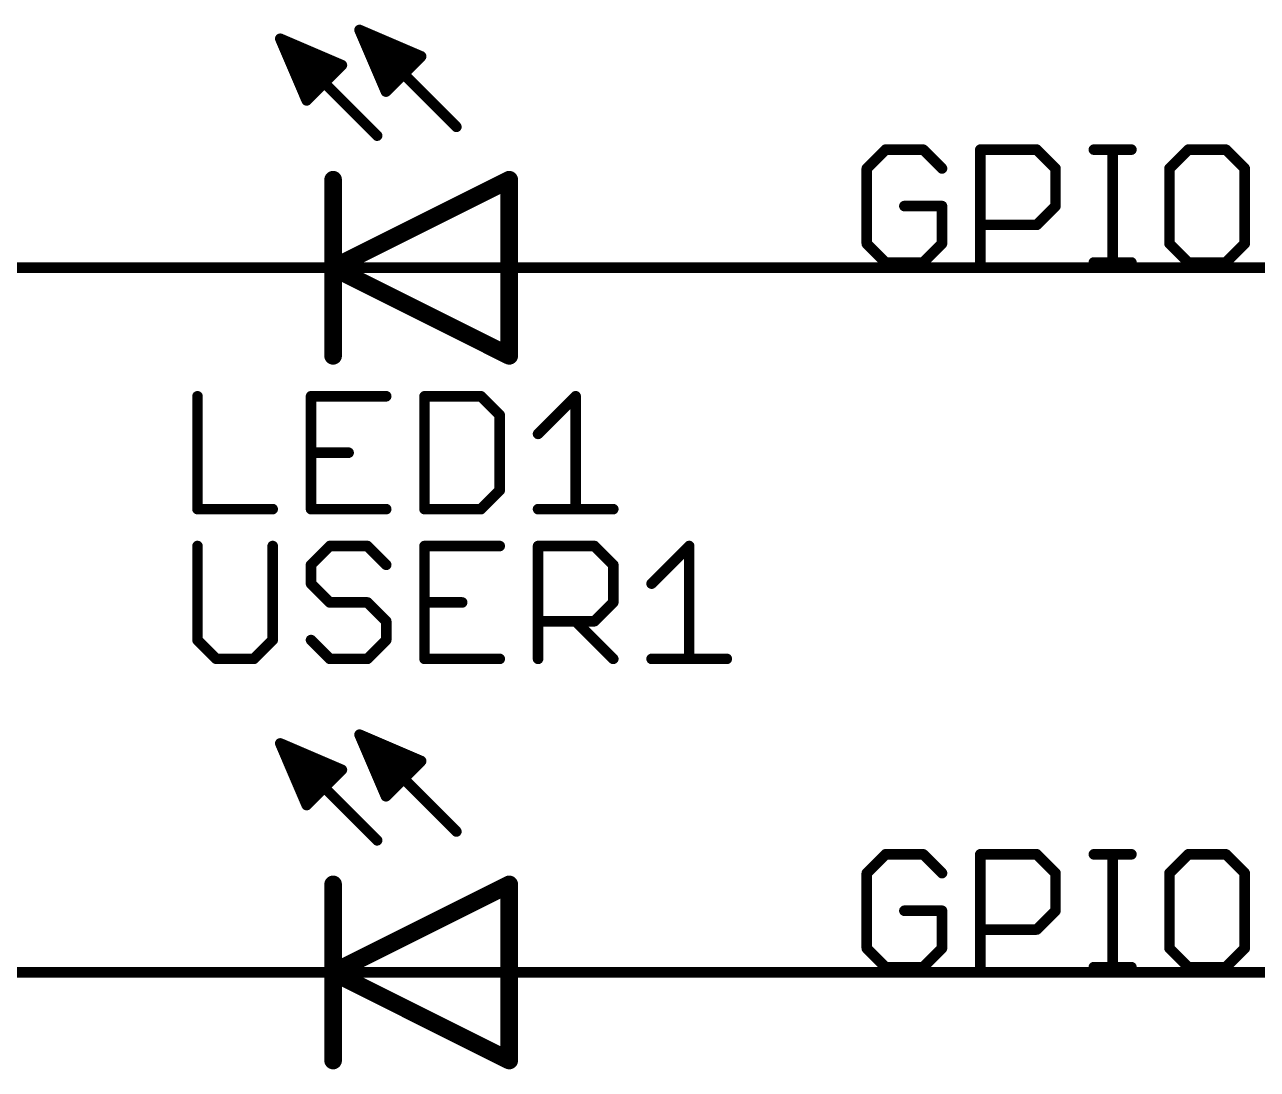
# Model space of a CAD drawing. Extents: x 6 to 173, y -6 to 152.
# Drawn here: x 41.27 to 59.05, y 112.9 to 127.97 of the extents above; entities that cross this region are included whole.
import ezdxf

# ---------------------------------------------------------------- set-up
doc = ezdxf.new("R2010")
doc.units = 0
for name, color, linetype in [('91', 94, 'CONTINUOUS'), ('94', 14, 'CONTINUOUS'), ('95', 251, 'CONTINUOUS'), ('96', 251, 'CONTINUOUS')]:
    doc.layers.add(name, color=color, linetype=linetype)

msp = doc.modelspace()

# ---------------------------------------------------------------- linework, layer by layer
at = {"layer": '91', "const_width": 0.1524}
for points in [[(43.18, 124.46), (40.64, 124.46)], [(86.36, 124.46), (50.8, 124.46)], [(43.18, 114.3), (40.64, 114.3)], [(50.8, 114.3), (83.82, 114.3)]]:
    msp.add_lwpolyline(points, dxfattribs=at)
at = {"layer": '91', "const_width": 0.0762}
for points in [[(43.18, 124.4219, 1), (43.18, 124.4981)], [(50.8, 124.4981, 1), (50.8, 124.4219)], [(43.18, 114.2619, 1), (43.18, 114.3381)], [(50.8, 114.3381, 1), (50.8, 114.2619)]]:
    msp.add_lwpolyline(points, format="xyb", dxfattribs=at)
at = {"layer": '94'}
for points, const_width in [([(44.958, 127.762), (45.847, 127.381)], 0.1524), ([(45.339, 126.873), (44.958, 127.762)], 0.1524), ([(46.355, 126.365), (44.958, 127.762)], 0.1524), ([(46.101, 127.889), (46.99, 127.508)], 0.1524), ([(46.482, 127), (46.101, 127.889)], 0.1524), ([(47.498, 126.492), (46.101, 127.889)], 0.1524), ([(46.1264, 127.8781), (46.1264, 127.8297)], 0.1524), ([(46.2788, 127.8128), (46.2788, 127.4741)], 0.1524), ([(46.4312, 127.7475), (46.4312, 127.1185)], 0.1524), ([(45.0596, 127.7185), (45.0596, 127.5249)], 0.1524), ([(45.212, 127.6531), (45.212, 127.1693)], 0.1524), ([(45.3644, 127.5878), (45.3644, 126.8984)], 0.1524), ([(46.5836, 127.6822), (46.5836, 127.1016)], 0.1524), ([(46.736, 127.6169), (46.736, 127.254)], 0.1524), ([(45.5168, 127.5225), (45.5168, 127.0508)], 0.1524), ([(45.6692, 127.4572), (45.6692, 127.2032)], 0.1524), ([(45.8216, 127.3919), (45.8216, 127.3556)], 0.1524), ([(46.99, 127.508), (46.482, 127)], 0.1524), ([(46.8884, 127.5515), (46.8884, 127.4064)], 0.1524), ([(45.847, 127.381), (45.339, 126.873)], 0.1524), ([(45.72, 124.46), (48.26, 125.73)], 0.254), ([(45.72, 124.46), (45.72, 125.73)], 0.254), ([(48.26, 124.46), (48.26, 125.73)], 0.254), ([(43.18, 124.46), (45.72, 124.46)], 0.1524), ([(48.26, 123.19), (45.72, 124.46)], 0.254), ([(45.72, 123.19), (45.72, 124.46)], 0.254), ([(48.26, 124.46), (45.72, 124.46)], 0.1524), ([(48.26, 123.19), (48.26, 124.46)], 0.254), ([(50.8, 124.46), (48.26, 124.46)], 0.1524), ([(46.101, 117.729), (46.99, 117.348)], 0.1524), ([(46.482, 116.84), (46.101, 117.729)], 0.1524), ([(47.498, 116.332), (46.101, 117.729)], 0.1524), ([(46.1264, 117.7181), (46.1264, 117.6697)], 0.1524), ([(46.2788, 117.6528), (46.2788, 117.3141)], 0.1524), ([(44.958, 117.602), (45.847, 117.221)], 0.1524), ([(45.339, 116.713), (44.958, 117.602)], 0.1524), ([(46.355, 116.205), (44.958, 117.602)], 0.1524), ([(45.0596, 117.5585), (45.0596, 117.3649)], 0.1524), ([(45.212, 117.4931), (45.212, 117.0093)], 0.1524), ([(46.4312, 117.5875), (46.4312, 116.9585)], 0.1524), ([(46.5836, 117.5222), (46.5836, 116.9416)], 0.1524), ([(46.736, 117.4569), (46.736, 117.094)], 0.1524), ([(45.3644, 117.4278), (45.3644, 116.7384)], 0.1524), ([(45.5168, 117.3625), (45.5168, 116.8908)], 0.1524), ([(45.6692, 117.2972), (45.6692, 117.0432)], 0.1524), ([(46.99, 117.348), (46.482, 116.84)], 0.1524), ([(46.8884, 117.3915), (46.8884, 117.2464)], 0.1524), ([(45.847, 117.221), (45.339, 116.713)], 0.1524), ([(45.8216, 117.2319), (45.8216, 117.1956)], 0.1524), ([(45.72, 114.3), (48.26, 115.57)], 0.254), ([(45.72, 114.3), (45.72, 115.57)], 0.254), ([(48.26, 114.3), (48.26, 115.57)], 0.254), ([(43.18, 114.3), (45.72, 114.3)], 0.1524), ([(48.26, 113.03), (45.72, 114.3)], 0.254), ([(45.72, 113.03), (45.72, 114.3)], 0.254), ([(48.26, 114.3), (45.72, 114.3)], 0.1524), ([(48.26, 113.03), (48.26, 114.3)], 0.254), ([(50.8, 114.3), (48.26, 114.3)], 0.1524)]:
    msp.add_lwpolyline(points, dxfattribs=dict(at, const_width=const_width))
for points, const_width in [([(44.973, 127.797, 1), (44.943, 127.727)], 0.0762), ([(44.993, 127.777, 1), (44.923, 127.747)], 0.0762), ([(44.9849, 127.7889, 1), (44.9311, 127.7351)], 0.0762), ([(46.116, 127.924, 1), (46.086, 127.854)], 0.0762), ([(46.136, 127.904, 1), (46.066, 127.874)], 0.0762), ([(46.1279, 127.9159, 1), (46.0741, 127.8621)], 0.0762), ([(46.1645, 127.8781, 1), (46.0883, 127.8781)], 0.0762), ([(46.0883, 127.8297, 1), (46.1645, 127.8297)], 0.0762), ([(46.3169, 127.8128, 1), (46.2407, 127.8128)], 0.0762), ([(46.4693, 127.7475, 1), (46.3931, 127.7475)], 0.0762), ([(45.0977, 127.7185, 1), (45.0215, 127.7185)], 0.0762), ([(45.2501, 127.6531, 1), (45.1739, 127.6531)], 0.0762), ([(45.4025, 127.5878, 1), (45.3263, 127.5878)], 0.0762), ([(46.6217, 127.6822, 1), (46.5455, 127.6822)], 0.0762), ([(46.7741, 127.6169, 1), (46.6979, 127.6169)], 0.0762), ([(45.0215, 127.5249, 1), (45.0977, 127.5249)], 0.0762), ([(45.5549, 127.5225, 1), (45.4787, 127.5225)], 0.0762), ([(45.7073, 127.4572, 1), (45.6311, 127.4572)], 0.0762), ([(45.8597, 127.3919, 1), (45.7835, 127.3919)], 0.0762), ([(46.2407, 127.4741, 1), (46.3169, 127.4741)], 0.0762), ([(46.9265, 127.5515, 1), (46.8503, 127.5515)], 0.0762), ([(47.0169, 127.4811, 1), (46.9631, 127.5349)], 0.0762), ([(46.975, 127.473, 1), (47.005, 127.543)], 0.0762), ([(45.7835, 127.3556, 1), (45.8597, 127.3556)], 0.0762), ([(45.8739, 127.3541, 1), (45.8201, 127.4079)], 0.0762), ([(45.832, 127.346, 1), (45.862, 127.416)], 0.0762), ([(46.6979, 127.254, 1), (46.7741, 127.254)], 0.0762), ([(46.8503, 127.4064, 1), (46.9265, 127.4064)], 0.0762), ([(45.1739, 127.1693, 1), (45.2501, 127.1693)], 0.0762), ([(45.6311, 127.2032, 1), (45.7073, 127.2032)], 0.0762), ([(46.3931, 127.1185, 1), (46.4693, 127.1185)], 0.0762), ([(46.5455, 127.1016, 1), (46.6217, 127.1016)], 0.0762), ([(45.3121, 126.8999, 1), (45.3659, 126.8461)], 0.0762), ([(45.3263, 126.8984, 1), (45.4025, 126.8984)], 0.0762), ([(45.4787, 127.0508, 1), (45.5549, 127.0508)], 0.0762), ([(46.4551, 127.0269, 1), (46.5089, 126.9731)], 0.0762), ([(46.447, 126.985, 1), (46.517, 127.015)], 0.0762), ([(45.304, 126.858, 1), (45.374, 126.888)], 0.0762), ([(46.3281, 126.3381, 1), (46.3819, 126.3919)], 0.0762), ([(47.4711, 126.4651, 1), (47.5249, 126.5189)], 0.0762), ([(45.7835, 125.73, 1), (45.6565, 125.73)], 0.127), ([(48.3235, 125.73, 1), (48.1965, 125.73)], 0.127), ([(48.2884, 125.6732, 1), (48.2316, 125.7868)], 0.127), ([(43.18, 124.4981, 1), (43.18, 124.4219)], 0.0762), ([(45.7484, 124.5168, 1), (45.6916, 124.4032)], 0.127), ([(45.7835, 124.46, 1), (45.6565, 124.46)], 0.127), ([(45.6916, 124.5168, 1), (45.7484, 124.4032)], 0.127), ([(45.6565, 124.46, 1), (45.7835, 124.46)], 0.127), ([(45.72, 124.4981, 1), (45.72, 124.4219)], 0.0762), ([(45.72, 124.4219, 1), (45.72, 124.4981)], 0.0762), ([(48.3235, 124.46, 1), (48.1965, 124.46)], 0.127), ([(48.1965, 124.46, 1), (48.3235, 124.46)], 0.127), ([(48.26, 124.4981, 1), (48.26, 124.4219)], 0.0762), ([(48.26, 124.4219, 1), (48.26, 124.4981)], 0.0762), ([(50.8, 124.4219, 1), (50.8, 124.4981)], 0.0762), ([(45.6565, 123.19, 1), (45.7835, 123.19)], 0.127), ([(48.1965, 123.19, 1), (48.3235, 123.19)], 0.127), ([(48.2316, 123.1332, 1), (48.2884, 123.2468)], 0.127), ([(46.116, 117.764, 1), (46.086, 117.694)], 0.0762), ([(46.136, 117.744, 1), (46.066, 117.714)], 0.0762), ([(46.1279, 117.7559, 1), (46.0741, 117.7021)], 0.0762), ([(46.1645, 117.7181, 1), (46.0883, 117.7181)], 0.0762), ([(46.0883, 117.6697, 1), (46.1645, 117.6697)], 0.0762), ([(46.3169, 117.6528, 1), (46.2407, 117.6528)], 0.0762), ([(44.973, 117.637, 1), (44.943, 117.567)], 0.0762), ([(44.993, 117.617, 1), (44.923, 117.587)], 0.0762), ([(44.9849, 117.6289, 1), (44.9311, 117.5751)], 0.0762), ([(45.0977, 117.5585, 1), (45.0215, 117.5585)], 0.0762), ([(45.2501, 117.4931, 1), (45.1739, 117.4931)], 0.0762), ([(46.4693, 117.5875, 1), (46.3931, 117.5875)], 0.0762), ([(46.6217, 117.5222, 1), (46.5455, 117.5222)], 0.0762), ([(46.7741, 117.4569, 1), (46.6979, 117.4569)], 0.0762), ([(45.0215, 117.3649, 1), (45.0977, 117.3649)], 0.0762), ([(45.4025, 117.4278, 1), (45.3263, 117.4278)], 0.0762), ([(45.5549, 117.3625, 1), (45.4787, 117.3625)], 0.0762), ([(45.7073, 117.2972, 1), (45.6311, 117.2972)], 0.0762), ([(46.2407, 117.3141, 1), (46.3169, 117.3141)], 0.0762), ([(46.9265, 117.3915, 1), (46.8503, 117.3915)], 0.0762), ([(47.0169, 117.3211, 1), (46.9631, 117.3749)], 0.0762), ([(46.975, 117.313, 1), (47.005, 117.383)], 0.0762), ([(45.8597, 117.2319, 1), (45.7835, 117.2319)], 0.0762), ([(45.7835, 117.1956, 1), (45.8597, 117.1956)], 0.0762), ([(45.8739, 117.1941, 1), (45.8201, 117.2479)], 0.0762), ([(45.832, 117.186, 1), (45.862, 117.256)], 0.0762), ([(46.8503, 117.2464, 1), (46.9265, 117.2464)], 0.0762), ([(45.1739, 117.0093, 1), (45.2501, 117.0093)], 0.0762), ([(45.6311, 117.0432, 1), (45.7073, 117.0432)], 0.0762), ([(46.3931, 116.9585, 1), (46.4693, 116.9585)], 0.0762), ([(46.5455, 116.9416, 1), (46.6217, 116.9416)], 0.0762), ([(46.6979, 117.094, 1), (46.7741, 117.094)], 0.0762), ([(45.4787, 116.8908, 1), (45.5549, 116.8908)], 0.0762), ([(46.4551, 116.8669, 1), (46.5089, 116.8131)], 0.0762), ([(46.447, 116.825, 1), (46.517, 116.855)], 0.0762), ([(45.3121, 116.7399, 1), (45.3659, 116.6861)], 0.0762), ([(45.304, 116.698, 1), (45.374, 116.728)], 0.0762), ([(45.3263, 116.7384, 1), (45.4025, 116.7384)], 0.0762), ([(46.3281, 116.1781, 1), (46.3819, 116.2319)], 0.0762), ([(47.4711, 116.3051, 1), (47.5249, 116.3589)], 0.0762), ([(45.7835, 115.57, 1), (45.6565, 115.57)], 0.127), ([(48.3235, 115.57, 1), (48.1965, 115.57)], 0.127), ([(48.2884, 115.5132, 1), (48.2316, 115.6268)], 0.127), ([(43.18, 114.3381, 1), (43.18, 114.2619)], 0.0762), ([(45.7484, 114.3568, 1), (45.6916, 114.2432)], 0.127), ([(45.7835, 114.3, 1), (45.6565, 114.3)], 0.127), ([(45.6916, 114.3568, 1), (45.7484, 114.2432)], 0.127), ([(45.6565, 114.3, 1), (45.7835, 114.3)], 0.127), ([(45.72, 114.3381, 1), (45.72, 114.2619)], 0.0762), ([(45.72, 114.2619, 1), (45.72, 114.3381)], 0.0762), ([(48.3235, 114.3, 1), (48.1965, 114.3)], 0.127), ([(48.1965, 114.3, 1), (48.3235, 114.3)], 0.127), ([(48.26, 114.3381, 1), (48.26, 114.2619)], 0.0762), ([(48.26, 114.2619, 1), (48.26, 114.3381)], 0.0762), ([(50.8, 114.2619, 1), (50.8, 114.3381)], 0.0762), ([(45.6565, 113.03, 1), (45.7835, 113.03)], 0.127), ([(48.1965, 113.03, 1), (48.3235, 113.03)], 0.127), ([(48.2316, 112.9732, 1), (48.2884, 113.0868)], 0.127)]:
    msp.add_lwpolyline(points, format="xyb", dxfattribs=dict(at, const_width=const_width))
at = {"layer": '95', "const_width": 0.1524}
for points in [[(53.6874, 126.1632), (53.4162, 125.892)], [(54.2297, 126.1632), (53.6874, 126.1632)], [(54.5009, 125.892), (54.2297, 126.1632)], [(55.0534, 124.5362), (55.0534, 126.1632)], [(55.0534, 126.1632), (55.8668, 126.1632)], [(55.8668, 126.1632), (56.138, 125.892)], [(56.6905, 126.1632), (57.2328, 126.1632)], [(56.9617, 124.5362), (56.9617, 126.1632)], [(58.0531, 126.1632), (57.782, 125.892)], [(58.5954, 126.1632), (58.0531, 126.1632)], [(58.8666, 125.892), (58.5954, 126.1632)], [(53.4162, 125.892), (53.4162, 124.8074)], [(56.138, 125.892), (56.138, 125.3497)], [(57.782, 125.892), (57.782, 124.8074)], [(58.8666, 124.8074), (58.8666, 125.892)], [(54.5009, 125.3497), (53.9585, 125.3497)], [(54.5009, 124.8074), (54.5009, 125.3497)], [(56.138, 125.3497), (55.8668, 125.0785)], [(55.8668, 125.0785), (55.0534, 125.0785)], [(53.4162, 124.8074), (53.6874, 124.5362)], [(54.2297, 124.5362), (54.5009, 124.8074)], [(57.782, 124.8074), (58.0531, 124.5362)], [(58.5954, 124.5362), (58.8666, 124.8074)], [(53.6874, 124.5362), (54.2297, 124.5362)], [(56.6905, 124.5362), (57.2328, 124.5362)], [(58.0531, 124.5362), (58.5954, 124.5362)], [(43.7642, 122.6072), (43.7642, 120.9802)], [(46.486, 122.6072), (45.4014, 122.6072)], [(45.4014, 122.6072), (45.4014, 120.9802)], [(47.0385, 122.6072), (47.0385, 120.9802)], [(47.852, 122.6072), (47.0385, 122.6072)], [(48.1232, 122.336), (47.852, 122.6072)], [(48.6757, 122.0649), (49.218, 122.6072)], [(49.218, 122.6072), (49.218, 120.9802)], [(48.1232, 121.2514), (48.1232, 122.336)], [(45.4014, 121.7937), (45.9437, 121.7937)], [(47.852, 120.9802), (48.1232, 121.2514)], [(43.7642, 120.9802), (44.8489, 120.9802)], [(45.4014, 120.9802), (46.486, 120.9802)], [(47.0385, 120.9802), (47.852, 120.9802)], [(48.6757, 120.9802), (49.7603, 120.9802)], [(53.6874, 116.0032), (53.4162, 115.732)], [(54.2297, 116.0032), (53.6874, 116.0032)], [(54.5009, 115.732), (54.2297, 116.0032)], [(55.0534, 114.3762), (55.0534, 116.0032)], [(55.0534, 116.0032), (55.8668, 116.0032)], [(55.8668, 116.0032), (56.138, 115.732)], [(56.6905, 116.0032), (57.2328, 116.0032)], [(56.9617, 114.3762), (56.9617, 116.0032)], [(58.0531, 116.0032), (57.782, 115.732)], [(58.5954, 116.0032), (58.0531, 116.0032)], [(58.8666, 115.732), (58.5954, 116.0032)], [(53.4162, 115.732), (53.4162, 114.6474)], [(56.138, 115.732), (56.138, 115.1897)], [(57.782, 115.732), (57.782, 114.6474)], [(58.8666, 114.6474), (58.8666, 115.732)], [(54.5009, 115.1897), (53.9585, 115.1897)], [(54.5009, 114.6474), (54.5009, 115.1897)], [(56.138, 115.1897), (55.8668, 114.9185)], [(55.8668, 114.9185), (55.0534, 114.9185)], [(53.4162, 114.6474), (53.6874, 114.3762)], [(54.2297, 114.3762), (54.5009, 114.6474)], [(57.782, 114.6474), (58.0531, 114.3762)], [(58.5954, 114.3762), (58.8666, 114.6474)], [(53.6874, 114.3762), (54.2297, 114.3762)], [(56.6905, 114.3762), (57.2328, 114.3762)], [(58.0531, 114.3762), (58.5954, 114.3762)]]:
    msp.add_lwpolyline(points, dxfattribs=at)
at = {"layer": '95', "const_width": 0.0762}
for points in [[(53.6874, 126.2013, 1), (53.6874, 126.1251)], [(53.7143, 126.1362, 1), (53.6604, 126.1901)], [(54.2566, 126.1901, 1), (54.2028, 126.1362)], [(54.2297, 126.1251, 1), (54.2297, 126.2013)], [(55.0915, 126.1632, 1), (55.0153, 126.1632)], [(55.0534, 126.2013, 1), (55.0534, 126.1251)], [(55.8938, 126.1901, 1), (55.8399, 126.1362)], [(55.8668, 126.1251, 1), (55.8668, 126.2013)], [(56.6905, 126.2013, 1), (56.6905, 126.1251)], [(56.9998, 126.1632, 1), (56.9236, 126.1632)], [(57.2328, 126.1251, 1), (57.2328, 126.2013)], [(58.0531, 126.2013, 1), (58.0531, 126.1251)], [(58.0801, 126.1362, 1), (58.0262, 126.1901)], [(58.6224, 126.1901, 1), (58.5685, 126.1362)], [(58.5954, 126.1251, 1), (58.5954, 126.2013)], [(53.4543, 125.892, 1), (53.3781, 125.892)], [(53.3893, 125.919, 1), (53.4431, 125.8651)], [(54.4739, 125.8651, 1), (54.5278, 125.919)], [(56.1761, 125.892, 1), (56.0999, 125.892)], [(56.1111, 125.8651, 1), (56.165, 125.919)], [(57.755, 125.919, 1), (57.8089, 125.8651)], [(57.8201, 125.892, 1), (57.7439, 125.892)], [(58.9047, 125.892, 1), (58.8285, 125.892)], [(58.8397, 125.8651, 1), (58.8935, 125.919)], [(53.9585, 125.3878, 1), (53.9585, 125.3116)], [(54.539, 125.3497, 1), (54.4628, 125.3497)], [(54.5009, 125.3116, 1), (54.5009, 125.3878)], [(56.0999, 125.3497, 1), (56.1761, 125.3497)], [(56.165, 125.3228, 1), (56.1111, 125.3766)], [(55.0534, 125.1166, 1), (55.0534, 125.0404)], [(55.8668, 125.0404, 1), (55.8668, 125.1166)], [(55.8399, 125.1055, 1), (55.8938, 125.0516)], [(53.4431, 124.8343, 1), (53.3893, 124.7804)], [(53.3781, 124.8074, 1), (53.4543, 124.8074)], [(54.4628, 124.8074, 1), (54.539, 124.8074)], [(54.5278, 124.7804, 1), (54.4739, 124.8343)], [(57.8089, 124.8343, 1), (57.755, 124.7804)], [(57.7439, 124.8074, 1), (57.8201, 124.8074)], [(58.8285, 124.8074, 1), (58.9047, 124.8074)], [(58.8935, 124.7804, 1), (58.8397, 124.8343)], [(53.6874, 124.5743, 1), (53.6874, 124.4981)], [(53.6604, 124.5093, 1), (53.7143, 124.5631)], [(54.2028, 124.5631, 1), (54.2566, 124.5093)], [(54.2297, 124.4981, 1), (54.2297, 124.5743)], [(55.0153, 124.5362, 1), (55.0915, 124.5362)], [(56.6905, 124.5743, 1), (56.6905, 124.4981)], [(56.9236, 124.5362, 1), (56.9998, 124.5362)], [(57.2328, 124.4981, 1), (57.2328, 124.5743)], [(58.0531, 124.5743, 1), (58.0531, 124.4981)], [(58.0262, 124.5093, 1), (58.0801, 124.5631)], [(58.5685, 124.5631, 1), (58.6224, 124.5093)], [(58.5954, 124.4981, 1), (58.5954, 124.5743)], [(43.8023, 122.6072, 1), (43.7261, 122.6072)], [(45.4014, 122.6453, 1), (45.4014, 122.5691)], [(45.4395, 122.6072, 1), (45.3633, 122.6072)], [(46.486, 122.5691, 1), (46.486, 122.6453)], [(47.0766, 122.6072, 1), (47.0004, 122.6072)], [(47.0385, 122.6453, 1), (47.0385, 122.5691)], [(47.8789, 122.6341, 1), (47.8251, 122.5802)], [(47.852, 122.5691, 1), (47.852, 122.6453)], [(49.2561, 122.6072, 1), (49.1799, 122.6072)], [(49.2449, 122.5802, 1), (49.1911, 122.6341)], [(48.1613, 122.336, 1), (48.0851, 122.336)], [(48.0962, 122.3091, 1), (48.1501, 122.363)], [(48.6487, 122.0918, 1), (48.7026, 122.0379)], [(45.4014, 121.8318, 1), (45.4014, 121.7556)], [(45.9437, 121.7556, 1), (45.9437, 121.8318)], [(48.0851, 121.2514, 1), (48.1613, 121.2514)], [(48.1501, 121.2244, 1), (48.0962, 121.2783)], [(43.7642, 121.0183, 1), (43.7642, 120.9421)], [(43.7261, 120.9802, 1), (43.8023, 120.9802)], [(44.8489, 120.9421, 1), (44.8489, 121.0183)], [(45.4014, 121.0183, 1), (45.4014, 120.9421)], [(45.3633, 120.9802, 1), (45.4395, 120.9802)], [(46.486, 120.9421, 1), (46.486, 121.0183)], [(47.0385, 121.0183, 1), (47.0385, 120.9421)], [(47.0004, 120.9802, 1), (47.0766, 120.9802)], [(47.8251, 121.0071, 1), (47.8789, 120.9533)], [(47.852, 120.9421, 1), (47.852, 121.0183)], [(48.6757, 121.0183, 1), (48.6757, 120.9421)], [(49.1799, 120.9802, 1), (49.2561, 120.9802)], [(49.7603, 120.9421, 1), (49.7603, 121.0183)], [(53.6874, 116.0413, 1), (53.6874, 115.9651)], [(53.7143, 115.9762, 1), (53.6604, 116.0301)], [(54.2566, 116.0301, 1), (54.2028, 115.9762)], [(54.2297, 115.9651, 1), (54.2297, 116.0413)], [(55.0915, 116.0032, 1), (55.0153, 116.0032)], [(55.0534, 116.0413, 1), (55.0534, 115.9651)], [(55.8938, 116.0301, 1), (55.8399, 115.9762)], [(55.8668, 115.9651, 1), (55.8668, 116.0413)], [(56.6905, 116.0413, 1), (56.6905, 115.9651)], [(56.9998, 116.0032, 1), (56.9236, 116.0032)], [(57.2328, 115.9651, 1), (57.2328, 116.0413)], [(58.0531, 116.0413, 1), (58.0531, 115.9651)], [(58.0801, 115.9762, 1), (58.0262, 116.0301)], [(58.6224, 116.0301, 1), (58.5685, 115.9762)], [(58.5954, 115.9651, 1), (58.5954, 116.0413)], [(53.4543, 115.732, 1), (53.3781, 115.732)], [(53.3893, 115.759, 1), (53.4431, 115.7051)], [(54.4739, 115.7051, 1), (54.5278, 115.759)], [(56.1761, 115.732, 1), (56.0999, 115.732)], [(56.1111, 115.7051, 1), (56.165, 115.759)], [(57.755, 115.759, 1), (57.8089, 115.7051)], [(57.8201, 115.732, 1), (57.7439, 115.732)], [(58.9047, 115.732, 1), (58.8285, 115.732)], [(58.8397, 115.7051, 1), (58.8935, 115.759)], [(53.9585, 115.2278, 1), (53.9585, 115.1516)], [(54.539, 115.1897, 1), (54.4628, 115.1897)], [(54.5009, 115.1516, 1), (54.5009, 115.2278)], [(56.0999, 115.1897, 1), (56.1761, 115.1897)], [(56.165, 115.1628, 1), (56.1111, 115.2166)], [(55.0534, 114.9566, 1), (55.0534, 114.8804)], [(55.8399, 114.9455, 1), (55.8938, 114.8916)], [(55.8668, 114.8804, 1), (55.8668, 114.9566)], [(53.4431, 114.6743, 1), (53.3893, 114.6204)], [(53.3781, 114.6474, 1), (53.4543, 114.6474)], [(54.4628, 114.6474, 1), (54.539, 114.6474)], [(54.5278, 114.6204, 1), (54.4739, 114.6743)], [(57.8089, 114.6743, 1), (57.755, 114.6204)], [(57.7439, 114.6474, 1), (57.8201, 114.6474)], [(58.8285, 114.6474, 1), (58.9047, 114.6474)], [(58.8935, 114.6204, 1), (58.8397, 114.6743)], [(53.6874, 114.4143, 1), (53.6874, 114.3381)], [(53.6604, 114.3493, 1), (53.7143, 114.4031)], [(54.2028, 114.4031, 1), (54.2566, 114.3493)], [(54.2297, 114.3381, 1), (54.2297, 114.4143)], [(55.0153, 114.3762, 1), (55.0915, 114.3762)], [(56.6905, 114.4143, 1), (56.6905, 114.3381)], [(56.9236, 114.3762, 1), (56.9998, 114.3762)], [(57.2328, 114.3381, 1), (57.2328, 114.4143)], [(58.0531, 114.4143, 1), (58.0531, 114.3381)], [(58.0262, 114.3493, 1), (58.0801, 114.4031)], [(58.5685, 114.4031, 1), (58.6224, 114.3493)], [(58.5954, 114.3381, 1), (58.5954, 114.4143)]]:
    msp.add_lwpolyline(points, format="xyb", dxfattribs=at)
at = {"layer": '96', "const_width": 0.1524}
for points in [[(43.7642, 120.4482), (43.7642, 119.0924)], [(44.8489, 119.0924), (44.8489, 120.4482)], [(45.6725, 120.4482), (45.4014, 120.177)], [(46.2149, 120.4482), (45.6725, 120.4482)], [(46.486, 120.177), (46.2149, 120.4482)], [(48.1232, 120.4482), (47.0385, 120.4482)], [(47.0385, 120.4482), (47.0385, 118.8212)], [(48.6757, 118.8212), (48.6757, 120.4482)], [(48.6757, 120.4482), (49.4892, 120.4482)], [(49.4892, 120.4482), (49.7603, 120.177)], [(50.3128, 119.9059), (50.8552, 120.4482)], [(50.8552, 120.4482), (50.8552, 118.8212)], [(45.4014, 120.177), (45.4014, 119.9059)], [(49.7603, 120.177), (49.7603, 119.6347)], [(45.4014, 119.9059), (45.6725, 119.6347)], [(45.6725, 119.6347), (46.2149, 119.6347)], [(46.2149, 119.6347), (46.486, 119.3635)], [(47.0385, 119.6347), (47.5808, 119.6347)], [(49.7603, 119.6347), (49.4892, 119.3635)], [(46.486, 119.3635), (46.486, 119.0924)], [(49.4892, 119.3635), (48.6757, 119.3635)], [(49.218, 119.3635), (49.7603, 118.8212)], [(43.7642, 119.0924), (44.0354, 118.8212)], [(44.5777, 118.8212), (44.8489, 119.0924)], [(45.6725, 118.8212), (45.4014, 119.0924)], [(46.486, 119.0924), (46.2149, 118.8212)], [(44.0354, 118.8212), (44.5777, 118.8212)], [(46.2149, 118.8212), (45.6725, 118.8212)], [(47.0385, 118.8212), (48.1232, 118.8212)], [(50.3128, 118.8212), (51.3975, 118.8212)]]:
    msp.add_lwpolyline(points, dxfattribs=at)
at = {"layer": '96', "const_width": 0.0762}
for points in [[(43.8023, 120.4482, 1), (43.7261, 120.4482)], [(44.887, 120.4482, 1), (44.8108, 120.4482)], [(45.6725, 120.4863, 1), (45.6725, 120.4101)], [(45.6995, 120.4212, 1), (45.6456, 120.4751)], [(46.2418, 120.4751, 1), (46.1879, 120.4212)], [(46.2149, 120.4101, 1), (46.2149, 120.4863)], [(47.0385, 120.4863, 1), (47.0385, 120.4101)], [(47.0766, 120.4482, 1), (47.0004, 120.4482)], [(48.1232, 120.4101, 1), (48.1232, 120.4863)], [(48.7138, 120.4482, 1), (48.6376, 120.4482)], [(48.6757, 120.4863, 1), (48.6757, 120.4101)], [(49.5161, 120.4751, 1), (49.4622, 120.4212)], [(49.4892, 120.4101, 1), (49.4892, 120.4863)], [(50.8933, 120.4482, 1), (50.8171, 120.4482)], [(50.8821, 120.4212, 1), (50.8282, 120.4751)], [(45.3744, 120.204, 1), (45.4283, 120.1501)], [(45.4395, 120.177, 1), (45.3633, 120.177)], [(46.4591, 120.1501, 1), (46.513, 120.204)], [(49.7984, 120.177, 1), (49.7222, 120.177)], [(49.7334, 120.1501, 1), (49.7873, 120.204)], [(45.4283, 119.9328, 1), (45.3744, 119.8789)], [(45.3633, 119.9059, 1), (45.4395, 119.9059)], [(50.2859, 119.9328, 1), (50.3398, 119.8789)], [(45.6725, 119.6728, 1), (45.6725, 119.5966)], [(45.6456, 119.6078, 1), (45.6995, 119.6616)], [(46.2418, 119.6616, 1), (46.1879, 119.6078)], [(46.2149, 119.5966, 1), (46.2149, 119.6728)], [(47.0385, 119.6728, 1), (47.0385, 119.5966)], [(47.5808, 119.5966, 1), (47.5808, 119.6728)], [(49.7222, 119.6347, 1), (49.7984, 119.6347)], [(49.7873, 119.6078, 1), (49.7334, 119.6616)], [(46.5241, 119.3635, 1), (46.4479, 119.3635)], [(46.4591, 119.3366, 1), (46.513, 119.3905)], [(48.6757, 119.4016, 1), (48.6757, 119.3254)], [(49.2449, 119.3905, 1), (49.1911, 119.3366)], [(49.4622, 119.3905, 1), (49.5161, 119.3366)], [(49.4892, 119.3254, 1), (49.4892, 119.4016)], [(43.7911, 119.1193, 1), (43.7373, 119.0654)], [(43.7261, 119.0924, 1), (43.8023, 119.0924)], [(44.8108, 119.0924, 1), (44.887, 119.0924)], [(44.8758, 119.0654, 1), (44.8219, 119.1193)], [(45.4283, 119.1193, 1), (45.3744, 119.0654)], [(46.4479, 119.0924, 1), (46.5241, 119.0924)], [(46.513, 119.0654, 1), (46.4591, 119.1193)], [(44.0354, 118.8593, 1), (44.0354, 118.7831)], [(44.0084, 118.7943, 1), (44.0623, 118.8481)], [(44.5508, 118.8481, 1), (44.6046, 118.7943)], [(44.5777, 118.7831, 1), (44.5777, 118.8593)], [(45.6725, 118.8593, 1), (45.6725, 118.7831)], [(45.6456, 118.7943, 1), (45.6995, 118.8481)], [(46.1879, 118.8481, 1), (46.2418, 118.7943)], [(46.2149, 118.7831, 1), (46.2149, 118.8593)], [(47.0385, 118.8593, 1), (47.0385, 118.7831)], [(47.0004, 118.8212, 1), (47.0766, 118.8212)], [(48.1232, 118.7831, 1), (48.1232, 118.8593)], [(48.6376, 118.8212, 1), (48.7138, 118.8212)], [(49.7334, 118.7943, 1), (49.7873, 118.8481)], [(50.3128, 118.8593, 1), (50.3128, 118.7831)], [(50.8171, 118.8212, 1), (50.8933, 118.8212)], [(51.3975, 118.7831, 1), (51.3975, 118.8593)]]:
    msp.add_lwpolyline(points, format="xyb", dxfattribs=at)

doc.saveas('drawing.dxf')
